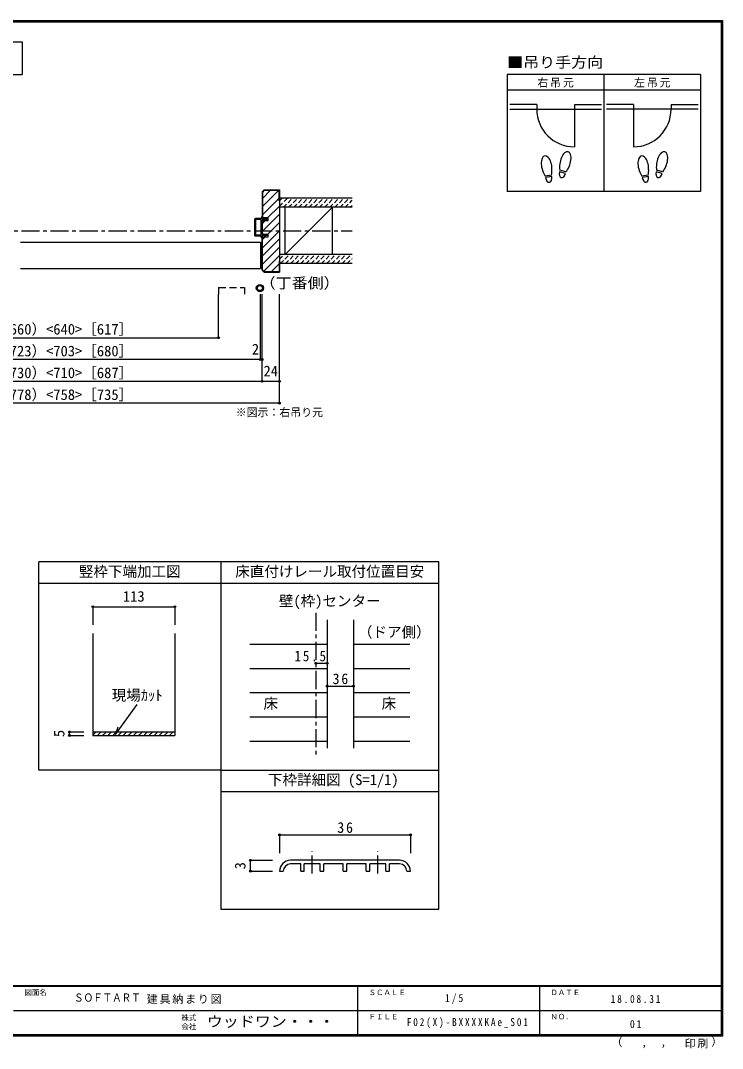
# Model space of a CAD drawing. Units: millimetres at full size, sheet at 1:5, with parts at other scales. Extents: x -973 to 977, y -718 to 696.
# Drawn here: x 11 to 977, y -718 to 696 of the extents above; entities that cross this region are included whole.
import ezdxf
from ezdxf.enums import TextEntityAlignment as Align

# ---------------------------------------------------------------- set-up
doc = ezdxf.new("R2010")
doc.units = ezdxf.units.MM
doc.header["$LTSCALE"] = 5
doc.header["$PDMODE"] = 32
doc.header["$PDSIZE"] = 2.5
for name, pattern in [('CHAIN1', [8, 5, -1, 1, -1]), ('DASHED1', [1.8, 1.2, -0.6]), ('DASHED2', [3, 2, -1])]:
    doc.linetypes.add(name, pattern=pattern)
for name, color, linetype in [('0-0_補助線', 7, 'Continuous'), ('0-1_通り芯', 4, 'CHAIN1'), ('0-3_仕上げ', 2, 'Continuous'), ('0-4_枠', 3, 'Continuous'), ('0-6_扉', 6, 'Continuous'), ('0-7_金物', 7, 'Continuous'), ('0-8_戸当り', 3, 'Continuous'), ('0-A_文字', 3, 'Continuous'), ('0-B_寸法', 7, 'Continuous'), ('0-C_ハッチ', 4, 'DASHED1'), ('7-1_通り芯', 4, 'CHAIN1'), ('7-7_金物', 7, 'Continuous'), ('7-B_寸法', 4, 'Continuous'), ('F-0_補助線', 7, 'Continuous'), ('F-1_枠', 6, 'Continuous'), ('F-A_文字', 7, 'Continuous')]:
    doc.layers.add(name, color=color, linetype=linetype)
doc.styles.add('HGP明朝B', font='')
doc.styles.add('ＭＳ ゴシック', font='')
doc.styles.get('HGP明朝B').set_extended_font_data('HGP明朝B')
doc.styles.get('ＭＳ ゴシック').set_extended_font_data('MS Gothic')

# ---------------------------------------------------------------- blocks, each defined once
blk = doc.blocks.new('01')
at = {"layer": '0-0_補助線'}
for p, q in [((-14.5, 0.346), (-14.5, -0.449)), ((-14.3, 0.346), (-14.3, -0.449)), ((-12.045, -0.049), (-14.178, 0.444)), ((-12, 0.146), (-14.133, 0.639)), ((-11.475, 5.146), (-12.298, 4.504)), ((-12.175, 4.146), (-11.475, 4.146)), ((-12.045, -0.049), (-11.993, 0.145)), ((-11.475, 0.146), (-12, 0.146)), ((-11.475, 7.146), (-11.475, 5.146)), ((-11.475, 4.146), (-11.475, 0.146)), ((-10.68, 7.55), (-9.257, 6.508)), ((-9.375, 6.146), (-10.075, 6.146)), ((-10.075, 3.146), (-10.075, 6.146)), ((-10.075, 3.146), (-9.252, 2.504)), ((-9.375, 2.146), (-10.075, 2.146)), ((-10.075, 0.146), (-10.075, 2.146)), ((-10.075, 0.146), (10.075, 0.146)), ((10.075, 3.146), (9.252, 2.504)), ((10.68, 7.55), (9.257, 6.508)), ((9.375, 6.146), (10.075, 6.146)), ((9.375, 2.146), (10.075, 2.146)), ((10.075, 3.146), (10.075, 6.146)), ((10.075, 0.146), (10.075, 2.146)), ((11.475, 7.146), (11.475, 5.146)), ((11.475, 5.146), (12.298, 4.504)), ((12.175, 4.146), (11.475, 4.146)), ((11.475, 4.146), (11.475, 0.146)), ((11.475, 0.146), (12, 0.146)), ((12.045, -0.049), (11.993, 0.145)), ((12, 0.146), (14.133, 0.639)), ((12.045, -0.049), (14.178, 0.444)), ((14.3, 0.346), (14.3, -0.449)), ((14.5, 0.346), (14.5, -0.449)), ((-14.265, -0.741), (-12.235, -1.196)), ((-14.222, -0.546), (-12.191, -1.001)), ((-12, -1.488), (-12, -8.854)), ((-11.8, -1.488), (-11.8, -8.854)), ((-11, -9.654), (11, -9.654)), ((11, -9.854), (-11, -9.854)), ((-10.6, -1.554), (-10.6, -8.154)), ((-10.3, -1.254), (10.3, -1.254)), ((-10.3, -8.454), (10.3, -8.454)), ((10.6, -1.554), (10.6, -8.154)), ((11.8, -1.488), (11.8, -8.854)), ((12, -1.488), (12, -8.854)), ((14.222, -0.546), (12.191, -1.001)), ((14.265, -0.741), (12.235, -1.196))]:
    blk.add_line(p, q, dxfattribs=at)
for centre, radius, start, end in [((-14.2, 0.346), 0.3, 77.00048, 180), ((-14.2, 0.346), 0.1, 77.00048, 180), ((-12.175, 4.346), 0.2, 127.96957, 270), ((-10.975, 7.146), 0.5, 53.78053, 180), ((-9.375, 6.346), 0.2, 270, 53.78053), ((-9.375, 2.346), 0.2, 270, 52.03043), ((9.375, 6.346), 0.2, 126.21947, 270), ((9.375, 2.346), 0.2, 127.96957, 270), ((10.975, 7.146), 0.5, 0, 126.21947), ((12.175, 4.346), 0.2, 270, 52.03043), ((14.2, 0.346), 0.3, 0, 102.99952), ((14.2, 0.346), 0.1, 0, 102.99952), ((-14.2, -0.449), 0.3, 180, 257.3929), ((-14.2, -0.449), 0.1, 180, 257.3929), ((-12.3, -1.488), 0.3, 0, 76.0718), ((-12.3, -1.488), 0.5, 0, 76.0718), ((-11, -8.854), 1, 180, 270), ((-11, -8.854), 0.8, 180, 270), ((-10.3, -1.554), 0.3, 90, 180), ((-10.3, -8.154), 0.3, 180, 270), ((10.3, -1.554), 0.3, 0, 90), ((10.3, -8.154), 0.3, 270, 0), ((11, -8.854), 1, 270, 0), ((11, -8.854), 0.8, 270, 0), ((12.3, -1.488), 0.5, 103.9282, 180), ((12.3, -1.488), 0.3, 103.9282, 180), ((14.2, -0.449), 0.1, 282.6071, 0), ((14.2, -0.449), 0.3, 282.6071, 0)]:
    blk.add_arc(centre, radius, start, end, dxfattribs=at)

msp = doc.modelspace()

# ---------------------------------------------------------------- linework, layer by layer
at = {"layer": '0-1_通り芯'}
for p, q in [((-467.5, 406.5), (467.5, 406.5)), ((417.629, -118.5), (417.629, -315.007))]:
    msp.add_line(p, q, dxfattribs=at)
at = {"layer": '0-3_仕上げ'}
for p, q in [((467.5, 451.5), (367.5, 451.5)), ((467.5, 439), (367.5, 439)), ((467.5, 374), (367.5, 374)), ((467.5, 361.5), (367.5, 361.5))]:
    msp.add_line(p, q, dxfattribs=at)
at = {"layer": '0-3_仕上げ', "color": 3}
for p, q in [((375.5, 374), (375.5, 439)), ((440.5, 374), (440.5, 439))]:
    msp.add_line(p, q, dxfattribs=at)
at = {"layer": '0-3_仕上げ', "color": 7}
msp.add_line((440.5, 439), (375.5, 374), dxfattribs=at)
at = {"layer": '0-3_仕上げ', "color": 4}
for p, q in [((326.653, -161.801), (433.129, -161.801)), ((469.129, -161.801), (546.653, -161.801)), ((326.653, -195.103), (433.129, -195.103)), ((469.129, -195.103), (546.653, -195.103)), ((326.653, -228.404), (433.129, -228.404)), ((469.129, -228.404), (546.653, -228.404)), ((326.653, -261.706), (433.129, -261.706)), ((469.129, -261.706), (546.653, -261.706)), ((326.653, -295.007), (433.129, -295.007)), ((469.129, -295.007), (546.653, -295.007))]:
    msp.add_line(p, q, dxfattribs=at)
at = {"layer": '0-4_枠'}
for p, q in [((346.328, 463), (343.5, 460.172)), ((343.5, 460.172), (343.5, 424.5)), ((346.536, 462.5), (344, 459.964)), ((344, 459.964), (344, 424.5)), ((346.328, 463), (367.5, 463)), ((346.536, 462.5), (367, 462.5)), ((367, 448), (367, 462.5)), ((367.5, 463), (367.5, 350)), ((367, 448), (367.5, 448)), ((343.5, 402.2), (343.5, 420.8)), ((343.5, 420.8), (352, 420.8)), ((344, 402.2), (344, 420.8)), ((343.5, 402.2), (352, 402.2)), ((343.5, 352.828), (343.5, 398.5)), ((343.5, 398.5), (352, 398.5)), ((344, 353.036), (344, 398.5)), ((352, 398.5), (352, 402.2)), ((367, 365), (367, 350.5)), ((367, 365), (367.5, 365)), ((346.328, 350), (343.5, 352.828)), ((346.536, 350.5), (344, 353.036)), ((346.328, 350), (367.5, 350)), ((346.536, 350.5), (367, 350.5)), ((433.129, -128.5), (433.129, -305.007)), ((469.129, -128.5), (469.129, -305.007)), ((110.653, -146.933), (110.653, -287.519)), ((223.653, -146.933), (223.653, -287.519)), ((110.653, -282.519), (223.653, -282.519)), ((110.653, -287.519), (223.653, -287.519))]:
    msp.add_line(p, q, dxfattribs=at)
at = {"layer": '0-4_枠', "color": 4}
msp.add_line((110.653, -110.266), (110.653, -135.266), dxfattribs=at)
at = {"layer": '0-4_枠'}
msp.add_lwpolyline([(352, 420.8), (352, 424.5), (343.5, 424.5)], dxfattribs=at)
at = {"layer": '0-4_枠', "color": 4}
msp.add_lwpolyline([(110.653, -110.266), (223.653, -110.266), (223.653, -135.266)], dxfattribs=at)
at = {"layer": '0-4_枠', "color": 7}
for p in [(110.653, -110.266), (223.653, -110.266)]:
    msp.add_point(p, dxfattribs=at)
at = {"layer": '0-6_扉'}
for p, q in [((11.5, 391), (341.5, 391)), ((341.5, 391), (341.5, 355)), ((11.5, 355), (341.5, 355))]:
    msp.add_line(p, q, dxfattribs=at)
at = {"layer": '0-6_扉', "linetype": 'DASHED2'}
for p, q in [((283.505, 328.908), (319.505, 328.908)), ((283.505, 328.908), (283.505, 319.657)), ((319.505, 328.908), (319.505, 319.657))]:
    msp.add_line(p, q, dxfattribs=at)
at = {"layer": '0-7_金物'}
for radius in [5, 3.5]:
    msp.add_circle((340.549, 327.957), radius, dxfattribs=at)
at = {"layer": '0-8_戸当り', "color": 2}
for p, q in [((721.239, 580.308), (684.139, 580.308)), ((721.239, 580.308), (721.239, 574.008)), ((773.039, 580.308), (810.139, 580.308)), ((773.039, 580.308), (773.039, 522.208)), ((854.239, 580.308), (817.139, 580.308)), ((854.239, 580.308), (854.239, 522.208)), ((906.039, 580.308), (943.139, 580.308)), ((906.039, 580.308), (906.039, 574.008)), ((684.139, 574.008), (810.139, 574.008)), ((943.139, 574.008), (817.139, 574.008))]:
    msp.add_line(p, q, dxfattribs=at)
at = {"layer": '0-8_戸当り'}
for p, q in [((741.457, 483.378), (732.811, 481.853)), ((741.822, 481.31), (733.175, 479.785)), ((760.924, 485.706), (752.444, 487.978)), ((761.468, 487.735), (752.987, 490.007)), ((874.457, 483.378), (865.811, 481.853)), ((874.822, 481.31), (866.175, 479.785)), ((893.924, 485.706), (885.444, 487.978)), ((894.468, 487.735), (885.987, 490.007))]:
    msp.add_line(p, q, dxfattribs=at)
at = {"layer": '0-8_戸当り', "color": 2}
for centre, start, end in [((773.039, 574.008), 180, 270), ((854.239, 574.008), 270, 0)]:
    msp.add_arc(centre, 51.8, start, end, dxfattribs=at)
at = {"layer": '0-8_戸当り'}
for centre, major_axis, ratio, start_param, end_param in [((734.795, 495.877), (-2.445, 13.867), 0.5, 4.34059143, 8.22577918), ((760.713, 501.878), (3.644, 13.601), 0.5, 4.34059143, 8.22577918), ((867.795, 495.877), (-2.445, 13.867), 0.5, 4.34059143, 8.22577918), ((893.713, 501.878), (3.644, 13.601), 0.5, 4.34059143, 8.22577918), ((760.609, 501.489), (4.416, 16.48), 0.4, 1.85063327, 2.44287679), ((760.609, 501.489), (4.416, 16.48), 0.4, 3.84030852, 4.43255203), ((893.609, 501.489), (4.416, 16.48), 0.4, 1.85063327, 2.44287679), ((893.609, 501.489), (4.416, 16.48), 0.4, 3.84030852, 4.43255203), ((734.865, 495.481), (-2.963, 16.802), 0.4, 1.85063327, 2.44287679), ((737.498, 480.548), (-1.27, 7.205), 0.6, 1.57079633, 4.71238898), ((734.865, 495.481), (-2.963, 16.802), 0.4, 3.84030852, 4.43255203), ((756.684, 486.842), (1.894, 7.067), 0.6, 1.57079633, 4.71238898), ((867.865, 495.481), (-2.963, 16.802), 0.4, 1.85063327, 2.44287679), ((870.498, 480.548), (-1.27, 7.205), 0.6, 1.57079633, 4.71238898), ((867.865, 495.481), (-2.963, 16.802), 0.4, 3.84030852, 4.43255203), ((889.684, 486.842), (1.894, 7.067), 0.6, 1.57079633, 4.71238898)]:
    msp.add_ellipse(centre, major_axis=major_axis, ratio=ratio, start_param=start_param, end_param=end_param, dxfattribs=at)
at = {"layer": '0-A_文字'}
for p, q in [((-250.833, 621.667), (13.771, 621.667)), ((680.639, 621.667), (680.639, 460.667)), ((946.639, 621.667), (680.639, 621.667)), ((813.639, 621.667), (813.639, 460.667)), ((680.639, 600.667), (946.639, 600.667)), ((36.653, -335.007), (36.653, -48.5)), ((286.653, -48.5), (36.653, -48.5)), ((586.653, -48.5), (286.653, -48.5)), ((286.653, -48.5), (286.653, -335.007)), ((586.653, -526.5), (586.653, -48.5)), ((286.653, -78.5), (36.653, -78.5)), ((586.653, -78.5), (286.653, -78.5)), ((286.653, -335.007), (36.653, -335.007)), ((286.653, -335.007), (268.333, -335.007)), ((286.653, -335.007), (586.653, -335.007)), ((286.653, -335.007), (286.653, -526.5)), ((586.653, -365.007), (286.653, -365.007)), ((286.653, -526.5), (586.653, -526.5))]:
    msp.add_line(p, q, dxfattribs=at)
at = {"layer": '0-A_文字', "color": 7}
for q in [(171.786, -244.781), (145.781, -275.634)]:
    msp.add_line((142.034, -285.941), q, dxfattribs=at)
at = {"layer": '0-A_文字'}
for points in [[(-250.833, 666.667), (13.771, 666.667), (13.771, 621.667)], [(946.639, 621.667), (946.639, 460.667), (680.639, 460.667)]]:
    msp.add_lwpolyline(points, dxfattribs=at)
at = {"layer": '0-B_寸法', "color": 4}
for p, q in [((283.505, 259.657), (283.505, 319.657)), ((341.5, 229.657), (341.5, 319.657)), ((343.5, 199.657), (343.5, 319.657)), ((367.5, 169.657), (367.5, 319.657)), ((-333.5, 259.657), (283.505, 259.657)), ((343.5, 229.657), (-343.5, 229.657)), ((367.5, 199.657), (-367.5, 199.657)), ((367.5, 169.657), (-367.5, 169.657)), ((417.629, -188.102), (433.129, -188.102)), ((433.129, -219.487), (469.129, -219.487)), ((78.595, -282.519), (98.595, -282.519)), ((78.595, -287.519), (78.595, -282.519)), ((78.595, -287.519), (98.595, -287.519))]:
    msp.add_line(p, q, dxfattribs=at)
at = {"layer": '0-B_寸法'}
for p in [(283.505, 259.657), (341.5, 229.657), (343.5, 229.657), (343.5, 199.657), (367.5, 199.657), (367.5, 169.657), (417.629, -188.102), (433.129, -188.102), (433.129, -219.487), (469.129, -219.487), (78.595, -282.519), (78.595, -287.519)]:
    msp.add_point(p, dxfattribs=at)
at = {"layer": '0-C_ハッチ', "linetype": 'Continuous'}
for p, q in [((344, 439.912), (366.588, 462.5)), ((355.275, 462.5), (344, 451.225)), ((367, 451.598), (344, 428.598)), ((367.5, 440.784), (351.216, 424.5)), ((367.5, 429.47), (344, 405.97)), ((347.516, 420.8), (344, 417.284)), ((367.5, 418.157), (351.543, 402.2)), ((367.5, 406.843), (344, 383.343)), ((347.843, 398.5), (344, 394.657)), ((367.5, 395.529), (344, 372.029)), ((367.5, 384.216), (344, 360.716)), ((367.5, 372.902), (345.817, 351.219)), ((367, 361.088), (356.412, 350.5))]:
    msp.add_line(p, q, dxfattribs=at)
at = {"layer": '0-C_ハッチ'}
for p, q in [((367.5, 447.672), (371.328, 451.5)), ((367.5, 440.601), (378.399, 451.5)), ((372.97, 439), (385.47, 451.5)), ((380.041, 439), (392.541, 451.5)), ((387.112, 439), (399.612, 451.5)), ((394.183, 439), (406.683, 451.5)), ((401.255, 439), (413.755, 451.5)), ((408.326, 439), (420.826, 451.5)), ((415.397, 439), (427.897, 451.5)), ((422.468, 439), (434.968, 451.5)), ((429.539, 439), (442.039, 451.5)), ((436.61, 439), (449.11, 451.5)), ((443.681, 439), (456.181, 451.5)), ((450.752, 439), (463.252, 451.5)), ((457.823, 439), (467.5, 448.677)), ((464.894, 439), (467.5, 441.606)), ((367.5, 367.464), (374.036, 374)), ((368.607, 361.5), (381.107, 374)), ((375.678, 361.5), (388.178, 374)), ((382.749, 361.5), (395.249, 374)), ((389.821, 361.5), (402.321, 374)), ((396.892, 361.5), (409.392, 374)), ((403.963, 361.5), (416.463, 374)), ((411.034, 361.5), (423.534, 374)), ((418.105, 361.5), (430.605, 374)), ((425.176, 361.5), (437.676, 374)), ((432.247, 361.5), (444.747, 374)), ((439.318, 361.5), (451.818, 374)), ((446.389, 361.5), (458.889, 374)), ((453.46, 361.5), (465.96, 374)), ((460.531, 361.5), (467.5, 368.469)), ((110.653, -286.949), (115.084, -282.519)), ((117.155, -287.519), (122.155, -282.519)), ((124.226, -287.519), (129.226, -282.519)), ((131.297, -287.519), (136.297, -282.519)), ((138.368, -287.519), (143.368, -282.519)), ((146.008, -286.949), (150.439, -282.519)), ((152.51, -287.519), (157.51, -282.519)), ((159.581, -287.519), (164.581, -282.519)), ((166.652, -287.519), (171.652, -282.519)), ((173.723, -287.519), (178.723, -282.519)), ((180.794, -287.519), (185.794, -282.519)), ((188.435, -286.949), (192.865, -282.519)), ((194.937, -287.519), (199.937, -282.519)), ((202.008, -287.519), (207.008, -282.519)), ((209.079, -287.519), (214.079, -282.519)), ((216.15, -287.519), (221.15, -282.519))]:
    msp.add_line(p, q, dxfattribs=at)
at = {"layer": '7-1_通り芯'}
for p, q in [((412.644, -477.365), (412.644, -446.834)), ((502.644, -477.365), (502.644, -446.834))]:
    msp.add_line(p, q, dxfattribs=at)
at = {"layer": '7-7_金物'}
for p, q in [((532.644, -459.065), (382.644, -459.065)), ((396.644, -464.065), (382.644, -464.065)), ((396.644, -474.065), (396.644, -464.065)), ((423.644, -464.065), (401.644, -464.065)), ((401.644, -474.065), (401.644, -464.065)), ((423.644, -474.065), (423.644, -464.065)), ((455.144, -464.065), (428.644, -464.065)), ((428.644, -474.065), (428.644, -464.065)), ((455.144, -474.065), (455.144, -464.065)), ((486.644, -464.065), (460.144, -464.065)), ((460.144, -474.065), (460.144, -464.065)), ((486.644, -474.065), (486.644, -464.065)), ((513.644, -464.065), (491.644, -464.065)), ((491.644, -474.065), (491.644, -464.065)), ((513.644, -474.065), (513.644, -464.065)), ((532.644, -464.065), (518.644, -464.065)), ((518.644, -474.065), (518.644, -464.065)), ((367.644, -474.065), (372.644, -474.065)), ((396.644, -474.065), (401.644, -474.065)), ((423.644, -474.065), (428.644, -474.065)), ((455.144, -474.065), (460.144, -474.065)), ((486.644, -474.065), (491.644, -474.065)), ((513.644, -474.065), (518.644, -474.065)), ((542.644, -474.065), (547.644, -474.065))]:
    msp.add_line(p, q, dxfattribs=at)
for centre, radius, start, end in [((382.644, -474.065), 15, 90, 180), ((382.644, -474.065), 10, 90, 180), ((532.644, -474.065), 15, 0, 90), ((532.644, -474.065), 10, 0, 90)]:
    msp.add_arc(centre, radius, start, end, dxfattribs=at)
at = {"layer": '7-B_寸法'}
for p, q in [((367.644, -424.065), (367.644, -449.065)), ((367.644, -424.065), (547.644, -424.065)), ((547.644, -424.065), (547.644, -449.065)), ((327.644, -459.065), (357.644, -459.065)), ((327.644, -474.065), (327.644, -459.065)), ((327.644, -474.065), (357.644, -474.065))]:
    msp.add_line(p, q, dxfattribs=at)
at = {"layer": '7-B_寸法', "color": 7}
for p in [(367.644, -424.065), (547.644, -424.065), (327.644, -459.065), (327.644, -474.065)]:
    msp.add_point(p, dxfattribs=at)
at = {"layer": 'F-1_枠'}
for p, q in [((-973.347, 695.833), (976.653, 695.833)), ((-973.347, 695), (976.653, 695)), ((-973.347, 694.167), (976.653, 694.167)), ((974.986, 695.833), (974.986, -700.833)), ((975.82, 695.833), (975.82, -700.833)), ((976.653, 695.833), (976.653, -700.833)), ((976.653, -631.667), (-973.347, -631.667)), ((976.653, -632.5), (-973.347, -632.5)), ((474.986, -632.5), (474.986, -699.167)), ((724.986, -632.5), (724.986, -699.167)), ((1.653, -665.833), (974.986, -665.834)), ((976.653, -699.167), (-973.347, -699.167)), ((976.653, -700), (-973.347, -700)), ((976.653, -700.833), (-973.347, -700.833))]:
    msp.add_line(p, q, dxfattribs=at)

# ---------------------------------------------------------------- block references
at = {"layer": '0-0_補助線', "xscale": -1, "rotation": 270}
msp.add_blockref('01', (343.354, 411.5), dxfattribs=at)

# ---------------------------------------------------------------- texts
at = {"layer": '0-4_枠', "color": 7, "style": 'ＭＳ ゴシック'}
msp.add_text('113', height=14.66, dxfattribs=at).set_placement((152.153, -107.766), align=Align.BOTTOM_LEFT)
at = {"layer": '0-A_文字', "color": 7, "style": 'ＭＳ ゴシック', "width": 1.1}
for s, p in [('■吊り手方向', (680.639, 626.667)), ('（丁番側）', (340.182, 323.105))]:
    msp.add_text(s, height=14.66, dxfattribs=at).set_placement(p, align=Align.BOTTOM_LEFT)
at = {"layer": '0-A_文字', "color": 7, "style": 'ＭＳ ゴシック'}
for s, height, p in [('※図示：右吊り元', 11, (307.305, 148.192)), ('竪枠下端加工図', 14.66, (91.653, -73.5)), ('床直付けレール取付位置目安', 14.66, (306.653, -73.5)), ('壁(枠)センター', 14.66, (366.653, -114.091)), ('（ドア側）', 14.66, (475.407, -156.835)), ('現場ｶｯﾄ', 14.66, (136.782, -243.737)), ('床', 14.66, (345.403, -255.055)), ('床', 14.66, (507.903, -255.055)), ('下枠詳細図 (S=1/1)', 14.66, (351.653, -360.007))]:
    msp.add_text(s, height=height, dxfattribs=at).set_placement(p, align=Align.BOTTOM_LEFT)
at = {"layer": '0-A_文字', "color": 7, "char_height": 11, "attachment_point": 7, "style": 'ＭＳ ゴシック'}
for s, insert in [('\\T1.17;右吊元', (722.139, 603.667)), ('\\T1.17;左吊元', (855.139, 603.667))]:
    msp.add_mtext(s, dxfattribs=dict(at, insert=insert))
at = {"layer": '0-B_寸法', "style": 'ＭＳ ゴシック'}
for s, p in [('有効開口寸法＝730（660）<640>［617］', (-193.347, 259.657)), ('ＤＷ＝793（723）<703>［680］', (-113.347, 229.657)), ('2', (329.5, 232.157)), ('枠内＝800（730）<710>［687］', (-113.347, 199.657)), ('24', (345.5, 202.157)), ('枠外＝848（778）<758>［735］', (-113.347, 169.657))]:
    msp.add_text(s, height=14.66, dxfattribs=at).set_placement(p, align=Align.BOTTOM_LEFT)
msp.add_text('5', height=14.66, rotation=90, dxfattribs=at).set_placement((76.095, -289.644), align=Align.BOTTOM_LEFT)
at = {"layer": '0-B_寸法', "char_height": 14.66, "attachment_point": 7, "style": 'ＭＳ ゴシック'}
for s, insert in [('\\T1.28;\\W0.9;15.5', (388.057, -185.602)), ('\\T1.27;\\W0.95;36', (440.504, -216.987))]:
    msp.add_mtext(s, dxfattribs=dict(at, insert=insert))
at = {"layer": '7-B_寸法', "color": 7, "style": 'ＭＳ ゴシック'}
msp.add_text('3', height=14.66, rotation=90, dxfattribs=at).set_placement((325.144, -471.565), align=Align.BOTTOM_LEFT)
at = {"layer": '7-B_寸法', "color": 7, "insert": (447.019, -421.565), "char_height": 14.66, "attachment_point": 7, "style": 'ＭＳ ゴシック'}
msp.add_mtext('\\T1.27;\\W0.95;36', dxfattribs=at)
at = {"layer": 'F-0_補助線', "style": 'HGP明朝B', "width": 0.85}
msp.add_text('ＳＯＦＴＡＲＴ', height=11, dxfattribs=at).set_placement((84.986, -656.798), align=Align.BOTTOM_LEFT)
at = {"layer": 'F-0_補助線', "insert": (185.035, -656.798), "char_height": 11, "attachment_point": 7, "style": 'ＭＳ ゴシック'}
msp.add_mtext('\\T1.17;建具納まり図', dxfattribs=at)
at = {"layer": 'F-A_文字', "style": 'ＭＳ ゴシック'}
for s, height, p in [('図面名', 7.331, (16.653, -646.667)), ('ＳＣＡＬＥ', 7.331, (489.986, -646.667)), ('ＤＡＴＥ', 7.331, (739.986, -646.667)), ('株式', 7.331, (232.486, -681.5)), ('ＦＩＬＥ', 7.331, (489.986, -680)), ('ＮＯ．', 7.331, (739.986, -680.001)), ('会社', 7.331, (232.486, -693.5)), ('（', 11, (823.992, -718.052)), ('）', 11, (961.387, -717.355)), (',', 11, (865.199, -718.052)), (',', 11, (891.686, -717.588))]:
    msp.add_text(s, height=height, dxfattribs=at).set_placement(p, align=Align.BOTTOM_LEFT)
at = {"layer": 'F-A_文字', "style": 'ＭＳ ゴシック', "width": 1.1}
msp.add_text('ウッドワン・・・', height=14.66, dxfattribs=at).set_placement((267.486, -692.5), align=Align.BOTTOM_LEFT)
at = {"layer": 'F-A_文字', "char_height": 11, "attachment_point": 7, "style": 'ＭＳ ゴシック'}
for s, insert in [('\\T1.38;\\W0.9;1/5', (594.986, -656.667)), ('\\T1.39;\\W0.85;18.08.31', (823.111, -655.417)), ('\\T1.4;\\W0.85;F02(X)-BXXXXKAe_S01', (542.486, -690.001)), ('\\T1.36;\\W0.9;01', (849.361, -690.001)), ('\\T1.17;印刷', (924.678, -717.82))]:
    msp.add_mtext(s, dxfattribs=dict(at, insert=insert))

doc.saveas('drawing.dxf')
